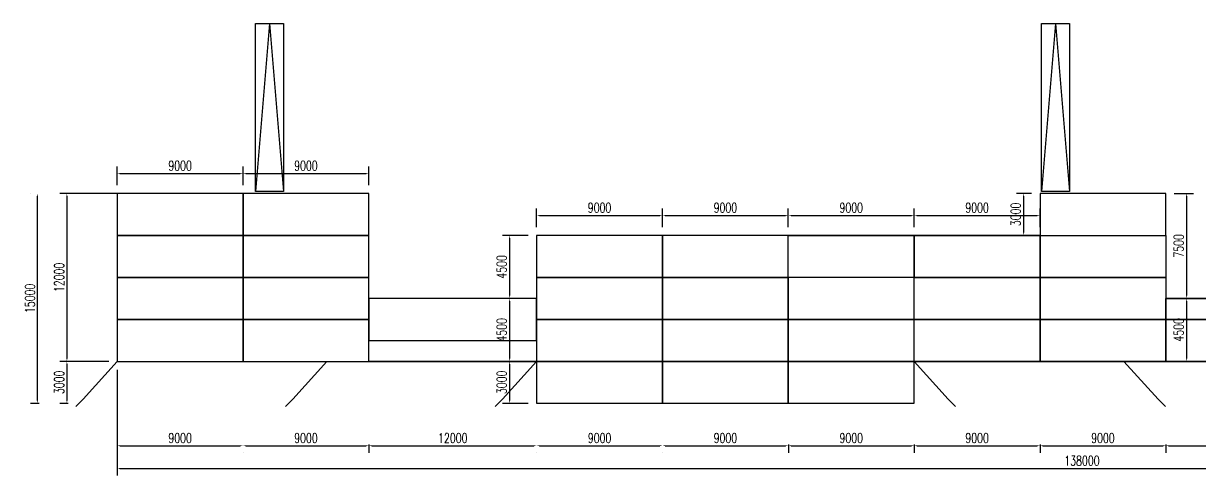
# Model space of a CAD drawing. Header units: millimetres. Extents: x -1825427 to -664413, y 1443096 to 1668257.
# Drawn here: x -820777 to -736672, y 1541769 to 1574063 of the extents above; entities that cross this region are included whole.
import ezdxf

# ---------------------------------------------------------------- set-up
doc = ezdxf.new("R2010")
doc.units = ezdxf.units.MM
doc.header["$LTSCALE"] = 10
doc.layers.get('0').update_dxf_attribs({"linetype": 'CONTINUOUS'})
doc.layers.get('DEFPOINTS').update_dxf_attribs({"linetype": 'CONTINUOUS'})
for name, color, linetype in [('W-bridge approach引桥', 4, 'CONTINUOUS'), ('W-STEEL_FRAME钢架', 3, 'CONTINUOUS'), ('W-WOOD_FLOOR木地板', 30, 'CONTINUOUS'), ('景观-构筑物(需深化）', 214, 'CONTINUOUS')]:
    doc.layers.add(name, color=color, linetype=linetype)
doc.styles.add('STANDARD_T3', font='simplex.shx', dxfattribs={"width": 0.7, "bigfont": 'gbcbig.shx'})
doc.dimstyles.new('W&&200', dxfattribs={"dimtxt": 700, "dimasz": 200, "dimexe": 500, "dimexo": 600, "dimgap": 200, "dimtad": 1, "dimdec": 0, "dimzin": 0, "dimdsep": 46, "dimtxsty": 'STANDARD_T3', "dimcen": 0.09, "dimclrd": 1, "dimclre": 1, "dimclrt": 7, "dimazin": 2, "dimtfac": 1, "dimtdec": 0, "dimtix": 1, "dimtmove": 2, "dimatfit": 3, "dimfxl": 100, "dimtolj": 1, "dimtzin": 0, "dimarcsym": 0})

# ---------------------------------------------------------------- blocks, each defined once
blk = doc.blocks.new('*D2964')
at = {"color": 1, "lineweight": -2, "transparency": 16777216}
for p, q in [((-814078, 1562523), (-814078, 1563854)), ((-805078, 1562523), (-805078, 1563854)), ((-813878, 1563354), (-805278, 1563354))]:
    blk.add_line(p, q, dxfattribs=at)
at = {"color": 1, "transparency": 16777216}
for points in [[(-813878, 1563387), (-813878, 1563321), (-814078, 1563354)], [(-805278, 1563387), (-805278, 1563321), (-805078, 1563354)]]:
    blk.add_solid(points, dxfattribs=at)
at = {"layer": 'DEFPOINTS', "color": 0, "transparency": 16777216}
for p in [(-805078, 1563354), (-814078, 1561923, 1832173828), (-805078, 1561923, 1832173828)]:
    blk.add_point(p, dxfattribs=at)
at = {"color": 7, "transparency": 16777216, "insert": (-809578, 1563904), "char_height": 700, "attachment_point": 5, "style": 'STANDARD_T3'}
blk.add_mtext('\\A1;9000', dxfattribs=at)
blk = doc.blocks.new('*D2931')
at = {"color": 1, "lineweight": -2, "transparency": 16777216}
for p, q in [((-805078, 1562523), (-805078, 1563854)), ((-796078, 1562523), (-796078, 1563854)), ((-804878, 1563354), (-796278, 1563354))]:
    blk.add_line(p, q, dxfattribs=at)
at = {"color": 1, "transparency": 16777216}
for points in [[(-804878, 1563387), (-804878, 1563321), (-805078, 1563354)], [(-796278, 1563387), (-796278, 1563321), (-796078, 1563354)]]:
    blk.add_solid(points, dxfattribs=at)
at = {"layer": 'DEFPOINTS', "color": 0, "transparency": 16777216}
for p in [(-796078, 1563354), (-805078, 1561923, 1832173828), (-796078, 1561923, -1832172)]:
    blk.add_point(p, dxfattribs=at)
at = {"color": 7, "transparency": 16777216, "insert": (-800578, 1563904), "char_height": 700, "attachment_point": 5, "style": 'STANDARD_T3'}
blk.add_mtext('\\A1;9000', dxfattribs=at)
blk = doc.blocks.new('*D2932')
at = {"color": 1, "lineweight": -2, "transparency": 16777216}
for p, q in [((-784078, 1559523), (-784078, 1560852)), ((-783878, 1560352), (-775278, 1560352)), ((-775078, 1559523), (-775078, 1560852))]:
    blk.add_line(p, q, dxfattribs=at)
at = {"color": 1, "transparency": 16777216}
for points in [[(-783878, 1560385), (-783878, 1560319), (-784078, 1560352)], [(-775278, 1560385), (-775278, 1560319), (-775078, 1560352)]]:
    blk.add_solid(points, dxfattribs=at)
at = {"layer": 'DEFPOINTS', "color": 0, "transparency": 16777216}
for p in [(-775078, 1560352), (-784078, 1558923, -1832172), (-775078, 1558923, -1832172)]:
    blk.add_point(p, dxfattribs=at)
at = {"color": 7, "transparency": 16777216, "insert": (-779578, 1560902), "char_height": 700, "attachment_point": 5, "style": 'STANDARD_T3'}
blk.add_mtext('\\A1;9000', dxfattribs=at)
blk = doc.blocks.new('*D2933')
at = {"color": 1, "lineweight": -2, "transparency": 16777216}
for p, q in [((-775078, 1559523), (-775078, 1560852)), ((-774878, 1560352), (-766278, 1560352)), ((-766078, 1559523), (-766078, 1560852))]:
    blk.add_line(p, q, dxfattribs=at)
at = {"color": 1, "transparency": 16777216}
for points in [[(-774878, 1560385), (-774878, 1560319), (-775078, 1560352)], [(-766278, 1560385), (-766278, 1560319), (-766078, 1560352)]]:
    blk.add_solid(points, dxfattribs=at)
at = {"layer": 'DEFPOINTS', "color": 0, "transparency": 16777216}
for p in [(-766078, 1560352), (-775078, 1558923, -1832172), (-766078, 1558923, -1832172)]:
    blk.add_point(p, dxfattribs=at)
at = {"color": 7, "transparency": 16777216, "insert": (-770578, 1560902), "char_height": 700, "attachment_point": 5, "style": 'STANDARD_T3'}
blk.add_mtext('\\A1;9000', dxfattribs=at)
blk = doc.blocks.new('*D2965')
at = {"color": 1, "lineweight": -2, "transparency": 16777216}
for p, q in [((-766078, 1559523), (-766078, 1560852)), ((-765878, 1560352), (-757278, 1560352)), ((-757078, 1559523), (-757078, 1560852))]:
    blk.add_line(p, q, dxfattribs=at)
at = {"color": 1, "transparency": 16777216}
for points in [[(-765878, 1560385), (-765878, 1560319), (-766078, 1560352)], [(-757278, 1560385), (-757278, 1560319), (-757078, 1560352)]]:
    blk.add_solid(points, dxfattribs=at)
at = {"layer": 'DEFPOINTS', "color": 0, "transparency": 16777216}
for p in [(-757078, 1560352), (-766078, 1558923, -1832172), (-757078, 1558923, -1832172)]:
    blk.add_point(p, dxfattribs=at)
at = {"color": 7, "transparency": 16777216, "insert": (-761578, 1560902), "char_height": 700, "attachment_point": 5, "style": 'STANDARD_T3'}
blk.add_mtext('\\A1;9000', dxfattribs=at)
blk = doc.blocks.new('*D2934')
at = {"color": 1, "lineweight": -2, "transparency": 16777216}
for p, q in [((-757078, 1559523), (-757078, 1560852)), ((-756878, 1560352), (-748278, 1560352)), ((-748078, 1559523), (-748078, 1560852))]:
    blk.add_line(p, q, dxfattribs=at)
at = {"color": 1, "transparency": 16777216}
for points in [[(-756878, 1560385), (-756878, 1560319), (-757078, 1560352)], [(-748278, 1560385), (-748278, 1560319), (-748078, 1560352)]]:
    blk.add_solid(points, dxfattribs=at)
at = {"layer": 'DEFPOINTS', "color": 0, "transparency": 16777216}
for p in [(-748078, 1560352), (-757078, 1558923, -1832172), (-748078, 1558923, 1832173828)]:
    blk.add_point(p, dxfattribs=at)
at = {"color": 7, "transparency": 16777216, "insert": (-752578, 1560902), "char_height": 700, "attachment_point": 5, "style": 'STANDARD_T3'}
blk.add_mtext('\\A1;9000', dxfattribs=at)
blk = doc.blocks.new('*D2991')
at = {"layer": 'DEFPOINTS', "color": 0, "transparency": 16777216}
for p in [(-805078, 1561923, 1834006000), (-817677, 1549923), (-814078, 1549923, 1834006000)]:
    blk.add_point(p, dxfattribs=at)
at = {"layer": 'W-WOOD_FLOOR木地板', "color": 1, "lineweight": -2, "transparency": 16777216}
for p, q in [((-805677, 1561923), (-818176, 1561923)), ((-817676, 1561723), (-817676, 1550123)), ((-814677, 1549923), (-818176, 1549923))]:
    blk.add_line(p, q, dxfattribs=at)
at = {"layer": 'W-WOOD_FLOOR木地板', "color": 1, "transparency": 16777216}
for points in [[(-817710, 1561723), (-817643, 1561723), (-817676, 1561923)], [(-817710, 1550123), (-817643, 1550123), (-817676, 1549923)]]:
    blk.add_solid(points, dxfattribs=at)
at = {"layer": 'W-WOOD_FLOOR木地板', "color": 7, "transparency": 16777216, "insert": (-818226, 1555923), "char_height": 700, "attachment_point": 5, "rotation": 89.99999, "style": 'STANDARD_T3'}
blk.add_mtext('\\A1;12000', dxfattribs=at)
blk = doc.blocks.new('*D2987')
at = {"layer": 'DEFPOINTS', "color": 0, "transparency": 16777216}
for p in [(-748078, 1561923, 1834006000), (-749267, 1558923), (-748078, 1558923, 1834006000)]:
    blk.add_point(p, dxfattribs=at)
at = {"layer": 'W-WOOD_FLOOR木地板', "color": 1, "lineweight": -2, "transparency": 16777216}
for p, q in [((-748677, 1561923), (-749767, 1561923)), ((-749267, 1561723), (-749267, 1559123)), ((-748677, 1558923), (-749767, 1558923))]:
    blk.add_line(p, q, dxfattribs=at)
at = {"layer": 'W-WOOD_FLOOR木地板', "color": 1, "transparency": 16777216}
for points in [[(-749300, 1561723), (-749234, 1561723), (-749267, 1561923)], [(-749300, 1559123), (-749234, 1559123), (-749267, 1558923)]]:
    blk.add_solid(points, dxfattribs=at)
at = {"layer": 'W-WOOD_FLOOR木地板', "color": 7, "transparency": 16777216, "insert": (-749817, 1560423), "char_height": 700, "attachment_point": 5, "rotation": 89.99999, "style": 'STANDARD_T3'}
blk.add_mtext('\\A1;3000', dxfattribs=at)
blk = doc.blocks.new('*D2993')
at = {"layer": 'DEFPOINTS', "color": 0, "transparency": 16777216}
for p in [(-814078, 1549923), (-805078, 1549923, 1834006000), (-805078, 1543891)]:
    blk.add_point(p, dxfattribs=at)
at = {"layer": 'W-WOOD_FLOOR木地板', "color": 1, "lineweight": -2, "transparency": 16777216}
for p, q in [((-814077, 1543991), (-814077, 1543391)), ((-813877, 1543891), (-805277, 1543891)), ((-805077, 1543391), (-805077, 1543391))]:
    blk.add_line(p, q, dxfattribs=at)
at = {"layer": 'W-WOOD_FLOOR木地板', "color": 1, "transparency": 16777216}
for points in [[(-813877, 1543924), (-813877, 1543858), (-814077, 1543891)], [(-805277, 1543924), (-805277, 1543858), (-805077, 1543891)]]:
    blk.add_solid(points, dxfattribs=at)
at = {"layer": 'W-WOOD_FLOOR木地板', "color": 7, "transparency": 16777216, "insert": (-809577, 1544441), "char_height": 700, "attachment_point": 5, "rotation": 359.99999, "style": 'STANDARD_T3'}
blk.add_mtext('\\A1;9000', dxfattribs=at)
blk = doc.blocks.new('*D2994')
at = {"layer": 'DEFPOINTS', "color": 0, "transparency": 16777216}
for p in [(-805078, 1549923, 1834006000), (-796078, 1549923), (-796078, 1543891)]:
    blk.add_point(p, dxfattribs=at)
at = {"layer": 'W-WOOD_FLOOR木地板', "color": 1, "lineweight": -2, "transparency": 16777216}
for p, q in [((-805077, 1543391), (-805077, 1543391)), ((-804877, 1543891), (-796277, 1543891)), ((-796077, 1543991), (-796077, 1543391))]:
    blk.add_line(p, q, dxfattribs=at)
at = {"layer": 'W-WOOD_FLOOR木地板', "color": 1, "transparency": 16777216}
for points in [[(-804877, 1543924), (-804877, 1543858), (-805077, 1543891)], [(-796277, 1543924), (-796277, 1543858), (-796077, 1543891)]]:
    blk.add_solid(points, dxfattribs=at)
at = {"layer": 'W-WOOD_FLOOR木地板', "color": 7, "transparency": 16777216, "insert": (-800577, 1544441), "char_height": 700, "attachment_point": 5, "rotation": 359.99999, "style": 'STANDARD_T3'}
blk.add_mtext('\\A1;9000', dxfattribs=at)
blk = doc.blocks.new('*D2995')
at = {"layer": 'DEFPOINTS', "color": 0, "transparency": 16777216}
for p in [(-796078, 1549923), (-784078, 1549923, 1834006000), (-784078, 1543891)]:
    blk.add_point(p, dxfattribs=at)
at = {"layer": 'W-WOOD_FLOOR木地板', "color": 1, "lineweight": -2, "transparency": 16777216}
for p, q in [((-796077, 1543991), (-796077, 1543391)), ((-795877, 1543891), (-784277, 1543891)), ((-784077, 1543391), (-784077, 1543391))]:
    blk.add_line(p, q, dxfattribs=at)
at = {"layer": 'W-WOOD_FLOOR木地板', "color": 1, "transparency": 16777216}
for points in [[(-795877, 1543924), (-795877, 1543858), (-796077, 1543891)], [(-784277, 1543924), (-784277, 1543858), (-784077, 1543891)]]:
    blk.add_solid(points, dxfattribs=at)
at = {"layer": 'W-WOOD_FLOOR木地板', "color": 7, "transparency": 16777216, "insert": (-790077, 1544441), "char_height": 700, "attachment_point": 5, "rotation": 359.99999, "style": 'STANDARD_T3'}
blk.add_mtext('\\A1;12000', dxfattribs=at)
blk = doc.blocks.new('*D2996')
at = {"layer": 'DEFPOINTS', "color": 0, "transparency": 16777216}
for p in [(-784078, 1549923, 1834006000), (-775078, 1546923, 1834006000), (-775078, 1543891)]:
    blk.add_point(p, dxfattribs=at)
at = {"layer": 'W-WOOD_FLOOR木地板', "color": 1, "lineweight": -2, "transparency": 16777216}
for p, q in [((-784077, 1543391), (-784077, 1543391)), ((-783877, 1543891), (-775277, 1543891)), ((-775077, 1543391), (-775077, 1543391))]:
    blk.add_line(p, q, dxfattribs=at)
at = {"layer": 'W-WOOD_FLOOR木地板', "color": 1, "transparency": 16777216}
for points in [[(-783877, 1543924), (-783877, 1543858), (-784077, 1543891)], [(-775277, 1543924), (-775277, 1543858), (-775077, 1543891)]]:
    blk.add_solid(points, dxfattribs=at)
at = {"layer": 'W-WOOD_FLOOR木地板', "color": 7, "transparency": 16777216, "insert": (-779577, 1544441), "char_height": 700, "attachment_point": 5, "rotation": 359.99999, "style": 'STANDARD_T3'}
blk.add_mtext('\\A1;9000', dxfattribs=at)
blk = doc.blocks.new('*D2997')
at = {"layer": 'DEFPOINTS', "color": 0, "transparency": 16777216}
for p in [(-775078, 1546923, 1834006000), (-766078, 1546923), (-766078, 1543891)]:
    blk.add_point(p, dxfattribs=at)
at = {"layer": 'W-WOOD_FLOOR木地板', "color": 1, "lineweight": -2, "transparency": 16777216}
for p, q in [((-775077, 1543391), (-775077, 1543391)), ((-774877, 1543891), (-766277, 1543891)), ((-766077, 1543991), (-766077, 1543391))]:
    blk.add_line(p, q, dxfattribs=at)
at = {"layer": 'W-WOOD_FLOOR木地板', "color": 1, "transparency": 16777216}
for points in [[(-774877, 1543924), (-774877, 1543858), (-775077, 1543891)], [(-766277, 1543924), (-766277, 1543858), (-766077, 1543891)]]:
    blk.add_solid(points, dxfattribs=at)
at = {"layer": 'W-WOOD_FLOOR木地板', "color": 7, "transparency": 16777216, "insert": (-770577, 1544441), "char_height": 700, "attachment_point": 5, "rotation": 359.99999, "style": 'STANDARD_T3'}
blk.add_mtext('\\A1;9000', dxfattribs=at)
blk = doc.blocks.new('*D2998')
at = {"layer": 'DEFPOINTS', "color": 0, "transparency": 16777216}
for p in [(-766078, 1546923), (-757078, 1546923), (-757078, 1543891)]:
    blk.add_point(p, dxfattribs=at)
at = {"layer": 'W-WOOD_FLOOR木地板', "color": 1, "lineweight": -2, "transparency": 16777216}
for p, q in [((-766077, 1543991), (-766077, 1543391)), ((-765877, 1543891), (-757277, 1543891)), ((-757077, 1543991), (-757077, 1543391))]:
    blk.add_line(p, q, dxfattribs=at)
at = {"layer": 'W-WOOD_FLOOR木地板', "color": 1, "transparency": 16777216}
for points in [[(-765877, 1543924), (-765877, 1543858), (-766077, 1543891)], [(-757277, 1543924), (-757277, 1543858), (-757077, 1543891)]]:
    blk.add_solid(points, dxfattribs=at)
at = {"layer": 'W-WOOD_FLOOR木地板', "color": 7, "transparency": 16777216, "insert": (-761577, 1544441), "char_height": 700, "attachment_point": 5, "rotation": 359.99999, "style": 'STANDARD_T3'}
blk.add_mtext('\\A1;9000', dxfattribs=at)
blk = doc.blocks.new('*D2999')
at = {"layer": 'DEFPOINTS', "color": 0, "transparency": 16777216}
for p in [(-748078, 1549923), (-757078, 1546923), (-748078, 1543891)]:
    blk.add_point(p, dxfattribs=at)
at = {"layer": 'W-WOOD_FLOOR木地板', "color": 1, "lineweight": -2, "transparency": 16777216}
for p, q in [((-757077, 1543991), (-757077, 1543391)), ((-756877, 1543891), (-748277, 1543891)), ((-748077, 1543991), (-748077, 1543391))]:
    blk.add_line(p, q, dxfattribs=at)
at = {"layer": 'W-WOOD_FLOOR木地板', "color": 1, "transparency": 16777216}
for points in [[(-756877, 1543924), (-756877, 1543858), (-757077, 1543891)], [(-748277, 1543924), (-748277, 1543858), (-748077, 1543891)]]:
    blk.add_solid(points, dxfattribs=at)
at = {"layer": 'W-WOOD_FLOOR木地板', "color": 7, "transparency": 16777216, "insert": (-752577, 1544441), "char_height": 700, "attachment_point": 5, "rotation": 359.99999, "style": 'STANDARD_T3'}
blk.add_mtext('\\A1;9000', dxfattribs=at)
blk = doc.blocks.new('*D3000')
at = {"layer": 'DEFPOINTS', "color": 0, "transparency": 16777216}
for p in [(-748078, 1549923), (-739078, 1549923), (-739078, 1543891)]:
    blk.add_point(p, dxfattribs=at)
at = {"layer": 'W-WOOD_FLOOR木地板', "color": 1, "lineweight": -2, "transparency": 16777216}
for p, q in [((-748077, 1543991), (-748077, 1543391)), ((-747877, 1543891), (-739277, 1543891)), ((-739077, 1543991), (-739077, 1543391))]:
    blk.add_line(p, q, dxfattribs=at)
at = {"layer": 'W-WOOD_FLOOR木地板', "color": 1, "transparency": 16777216}
for points in [[(-747877, 1543924), (-747877, 1543858), (-748077, 1543891)], [(-739277, 1543924), (-739277, 1543858), (-739077, 1543891)]]:
    blk.add_solid(points, dxfattribs=at)
at = {"layer": 'W-WOOD_FLOOR木地板', "color": 7, "transparency": 16777216, "insert": (-743577, 1544441), "char_height": 700, "attachment_point": 5, "rotation": 359.99999, "style": 'STANDARD_T3'}
blk.add_mtext('\\A1;9000', dxfattribs=at)
blk = doc.blocks.new('*D3001')
at = {"layer": 'DEFPOINTS', "color": 0, "transparency": 16777216}
for p in [(-739078, 1549923), (-730078, 1549923, 5502018000), (-730078, 1543891)]:
    blk.add_point(p, dxfattribs=at)
at = {"layer": 'W-WOOD_FLOOR木地板', "color": 1, "lineweight": -2, "transparency": 16777216}
for p, q in [((-739077, 1543991), (-739077, 1543391)), ((-738877, 1543891), (-730277, 1543891)), ((-730077, 1543391), (-730077, 1543391))]:
    blk.add_line(p, q, dxfattribs=at)
at = {"layer": 'W-WOOD_FLOOR木地板', "color": 1, "transparency": 16777216}
for points in [[(-738877, 1543924), (-738877, 1543858), (-739077, 1543891)], [(-730277, 1543924), (-730277, 1543858), (-730077, 1543891)]]:
    blk.add_solid(points, dxfattribs=at)
at = {"layer": 'W-WOOD_FLOOR木地板', "color": 7, "transparency": 16777216, "insert": (-734577, 1544441), "char_height": 700, "attachment_point": 5, "rotation": 359.99999, "style": 'STANDARD_T3'}
blk.add_mtext('\\A1;9000', dxfattribs=at)
blk = doc.blocks.new('*D3008')
at = {"layer": 'DEFPOINTS', "color": 0, "transparency": 16777216}
for p in [(-814078, 1549923), (-676078, 1546923), (-676078, 1542269)]:
    blk.add_point(p, dxfattribs=at)
at = {"layer": 'W-WOOD_FLOOR木地板', "color": 1, "lineweight": -2, "transparency": 16777216}
for p, q in [((-814077, 1549323), (-814077, 1541769)), ((-676077, 1546323), (-676077, 1541769)), ((-813877, 1542269), (-676277, 1542269))]:
    blk.add_line(p, q, dxfattribs=at)
at = {"layer": 'W-WOOD_FLOOR木地板', "color": 1, "transparency": 16777216}
for points in [[(-813877, 1542302), (-813877, 1542235), (-814077, 1542269)], [(-676277, 1542302), (-676277, 1542235), (-676077, 1542269)]]:
    blk.add_solid(points, dxfattribs=at)
at = {"layer": 'W-WOOD_FLOOR木地板', "color": 7, "transparency": 16777216, "insert": (-745077, 1542819), "char_height": 700, "attachment_point": 5, "rotation": 359.99999, "style": 'STANDARD_T3'}
blk.add_mtext('\\A1;138000', dxfattribs=at)
blk = doc.blocks.new('*D3009')
at = {"layer": 'DEFPOINTS', "color": 0, "transparency": 16777216}
for p in [(-814078, 1549923, 1834006000), (-817677, 1546923), (-784078, 1546923)]:
    blk.add_point(p, dxfattribs=at)
at = {"layer": 'W-WOOD_FLOOR木地板', "color": 1, "lineweight": -2, "transparency": 16777216}
for p, q in [((-818176, 1549923), (-818176, 1549923)), ((-817676, 1549723), (-817676, 1547123)), ((-817576, 1546923), (-818176, 1546923))]:
    blk.add_line(p, q, dxfattribs=at)
at = {"layer": 'W-WOOD_FLOOR木地板', "color": 1, "transparency": 16777216}
for points in [[(-817710, 1549723), (-817643, 1549723), (-817676, 1549923)], [(-817710, 1547123), (-817643, 1547123), (-817676, 1546923)]]:
    blk.add_solid(points, dxfattribs=at)
at = {"layer": 'W-WOOD_FLOOR木地板', "color": 7, "transparency": 16777216, "insert": (-818226, 1548423), "char_height": 700, "attachment_point": 5, "rotation": 89.99999, "style": 'STANDARD_T3'}
blk.add_mtext('\\A1;3000', dxfattribs=at)
blk = doc.blocks.new('*D3010')
at = {"layer": 'DEFPOINTS', "color": 0, "transparency": 16777216}
for p in [(-819768, 1561923), (-814078, 1561923, 1834006000), (-784078, 1546923)]:
    blk.add_point(p, dxfattribs=at)
at = {"layer": 'W-WOOD_FLOOR木地板', "color": 1, "lineweight": -2, "transparency": 16777216}
for p, q in [((-820268, 1561923), (-820268, 1561923)), ((-819768, 1547123), (-819768, 1561723)), ((-819668, 1546923), (-820268, 1546923))]:
    blk.add_line(p, q, dxfattribs=at)
at = {"layer": 'W-WOOD_FLOOR木地板', "color": 1, "transparency": 16777216}
for points in [[(-819801, 1561723), (-819734, 1561723), (-819768, 1561923)], [(-819801, 1547123), (-819734, 1547123), (-819768, 1546923)]]:
    blk.add_solid(points, dxfattribs=at)
at = {"layer": 'W-WOOD_FLOOR木地板', "color": 7, "transparency": 16777216, "insert": (-820318, 1554423), "char_height": 700, "attachment_point": 5, "rotation": 89.99999, "style": 'STANDARD_T3'}
blk.add_mtext('\\A1;15000', dxfattribs=at)
blk = doc.blocks.new('*D3011')
at = {"layer": 'DEFPOINTS', "color": 0, "transparency": 16777216}
for p in [(-784078, 1558923), (-786032, 1554423), (-784078, 1554423)]:
    blk.add_point(p, dxfattribs=at)
at = {"layer": 'W-WOOD_FLOOR木地板', "color": 1, "lineweight": -2, "transparency": 16777216}
for p, q in [((-784677, 1558923), (-786531, 1558923)), ((-786031, 1558723), (-786031, 1554623)), ((-784677, 1554423), (-786531, 1554423))]:
    blk.add_line(p, q, dxfattribs=at)
at = {"layer": 'W-WOOD_FLOOR木地板', "color": 1, "transparency": 16777216}
for points in [[(-786065, 1558723), (-785998, 1558723), (-786031, 1558923)], [(-786065, 1554623), (-785998, 1554623), (-786031, 1554423)]]:
    blk.add_solid(points, dxfattribs=at)
at = {"layer": 'W-WOOD_FLOOR木地板', "color": 7, "transparency": 16777216, "insert": (-786581, 1556673), "char_height": 700, "attachment_point": 5, "rotation": 89.99999, "style": 'STANDARD_T3'}
blk.add_mtext('\\A1;4500', dxfattribs=at)
blk = doc.blocks.new('*D2989')
at = {"layer": 'DEFPOINTS', "color": 0, "transparency": 16777216}
for p in [(-784078, 1554423), (-786032, 1549923), (-784078, 1549923, 1834006000)]:
    blk.add_point(p, dxfattribs=at)
at = {"layer": 'W-WOOD_FLOOR木地板', "color": 1, "lineweight": -2, "transparency": 16777216}
for p, q in [((-784677, 1554423), (-786531, 1554423)), ((-786031, 1554223), (-786031, 1550123)), ((-784677, 1549923), (-786531, 1549923))]:
    blk.add_line(p, q, dxfattribs=at)
at = {"layer": 'W-WOOD_FLOOR木地板', "color": 1, "transparency": 16777216}
for points in [[(-786065, 1554223), (-785998, 1554223), (-786031, 1554423)], [(-786065, 1550123), (-785998, 1550123), (-786031, 1549923)]]:
    blk.add_solid(points, dxfattribs=at)
at = {"layer": 'W-WOOD_FLOOR木地板', "color": 7, "transparency": 16777216, "insert": (-786581, 1552173), "char_height": 700, "attachment_point": 5, "rotation": 89.99999, "style": 'STANDARD_T3'}
blk.add_mtext('\\A1;4500', dxfattribs=at)
blk = doc.blocks.new('*D2990')
at = {"layer": 'DEFPOINTS', "color": 0, "transparency": 16777216}
for p in [(-784078, 1549923, 1834006000), (-786032, 1546923), (-784078, 1546923)]:
    blk.add_point(p, dxfattribs=at)
at = {"layer": 'W-WOOD_FLOOR木地板', "color": 1, "lineweight": -2, "transparency": 16777216}
for p, q in [((-784677, 1549923), (-786531, 1549923)), ((-786031, 1549723), (-786031, 1547123)), ((-784677, 1546923), (-786531, 1546923))]:
    blk.add_line(p, q, dxfattribs=at)
at = {"layer": 'W-WOOD_FLOOR木地板', "color": 1, "transparency": 16777216}
for points in [[(-786065, 1549723), (-785998, 1549723), (-786031, 1549923)], [(-786065, 1547123), (-785998, 1547123), (-786031, 1546923)]]:
    blk.add_solid(points, dxfattribs=at)
at = {"layer": 'W-WOOD_FLOOR木地板', "color": 7, "transparency": 16777216, "insert": (-786581, 1548423), "char_height": 700, "attachment_point": 5, "rotation": 89.99999, "style": 'STANDARD_T3'}
blk.add_mtext('\\A1;3000', dxfattribs=at)
blk = doc.blocks.new('*D3012')
at = {"layer": 'DEFPOINTS', "color": 0, "transparency": 16777216}
for p in [(-739078, 1561923, 1834006000), (-739078, 1554423, 1834006000), (-737610, 1554423)]:
    blk.add_point(p, dxfattribs=at)
at = {"layer": 'W-WOOD_FLOOR木地板', "color": 1, "lineweight": -2, "transparency": 16777216}
for p, q in [((-738477, 1561923), (-737110, 1561923)), ((-737610, 1561723), (-737610, 1554623)), ((-738477, 1554423), (-737110, 1554423))]:
    blk.add_line(p, q, dxfattribs=at)
at = {"layer": 'W-WOOD_FLOOR木地板', "color": 1, "transparency": 16777216}
for points in [[(-737643, 1561723), (-737576, 1561723), (-737610, 1561923)], [(-737643, 1554623), (-737576, 1554623), (-737610, 1554423)]]:
    blk.add_solid(points, dxfattribs=at)
at = {"layer": 'W-WOOD_FLOOR木地板', "color": 7, "transparency": 16777216, "insert": (-738160, 1558173), "char_height": 700, "attachment_point": 5, "rotation": 89.99999, "style": 'STANDARD_T3'}
blk.add_mtext('\\A1;7500', dxfattribs=at)
blk = doc.blocks.new('*D3013')
at = {"layer": 'DEFPOINTS', "color": 0, "transparency": 16777216}
for p in [(-739078, 1554423, 1834006000), (-739078, 1549923, 5502018000), (-737610, 1549923)]:
    blk.add_point(p, dxfattribs=at)
at = {"layer": 'W-WOOD_FLOOR木地板', "color": 1, "lineweight": -2, "transparency": 16777216}
for p, q in [((-738477, 1554423), (-737110, 1554423)), ((-737610, 1554223), (-737610, 1550123)), ((-738477, 1549923), (-737110, 1549923))]:
    blk.add_line(p, q, dxfattribs=at)
at = {"layer": 'W-WOOD_FLOOR木地板', "color": 1, "transparency": 16777216}
for points in [[(-737643, 1554223), (-737576, 1554223), (-737610, 1554423)], [(-737643, 1550123), (-737576, 1550123), (-737610, 1549923)]]:
    blk.add_solid(points, dxfattribs=at)
at = {"layer": 'W-WOOD_FLOOR木地板', "color": 7, "transparency": 16777216, "insert": (-738160, 1552173), "char_height": 700, "attachment_point": 5, "rotation": 89.99999, "style": 'STANDARD_T3'}
blk.add_mtext('\\A1;4500', dxfattribs=at)
blk = doc.blocks.new('mz')
blk.add_line((-3374, 1365), (-4060, 1670))
at = {"layer": 'DEFPOINTS', "color": 0}
blk.add_lwpolyline([(0, 0), (-3374, 1365)], dxfattribs=at)

msp = doc.modelspace()

# ---------------------------------------------------------------- linework, layer by layer
at = {"layer": 'W-bridge approach引桥'}
for p, q in [((-804177.6, 1574063.3, 1832173828), (-802177.6, 1574063.3, 1832173828)), ((-804177.6, 1562063.3, 1832173828), (-804177.6, 1574063.3, 1832173828)), ((-803177.6, 1574063.3, 1832173828), (-804177.6, 1562063.3, 1832173828)), ((-803177.6, 1574063.3, 1832173828), (-802177.6, 1562063.3, 1832173828)), ((-802177.6, 1574063.3, 1832173828), (-802177.6, 1562063.3, 1832173828)), ((-747970.8, 1574063.3, 1832173828), (-745970.8, 1574063.3, 1832173828)), ((-747970.8, 1562063.3, 1832173828), (-747970.8, 1574063.3, 1832173828)), ((-746970.8, 1574063.3, 1832173828), (-747970.8, 1562063.3, 1832173828)), ((-746970.8, 1574063.3, 1832173828), (-745970.8, 1562063.3, 1832173828)), ((-745970.8, 1574063.3, 1832173828), (-745970.8, 1562063.3, 1832173828)), ((-802177.6, 1562063.3, 1832173828), (-804177.6, 1562063.3, 1832173828)), ((-745970.8, 1562063.3, 1832173828), (-747970.8, 1562063.3, 1832173828))]:
    msp.add_line(p, q, dxfattribs=at)
at = {"layer": 'W-STEEL_FRAME钢架', "linetype": 'ByBlock'}
for p, q in [((-805077.6, 1561923.3, 1832173828), (-814077.6, 1561923.3, 1832173828)), ((-814077.6, 1561923.3, 1832173828), (-814077.6, 1558923.3, 1832173828)), ((-796077.6, 1561923.3, 1832173828), (-805077.6, 1561923.3, 1832173828)), ((-805077.6, 1561923.3, 1832173828), (-805077.6, 1558923.3, 1832173828)), ((-805077.6, 1558923.3, 1832173828), (-805077.6, 1561923.3, 1832173828)), ((-796077.6, 1558923.3, 1832173828), (-796077.6, 1561923.3, 1832173828)), ((-739077.6, 1561923.3, 1832173828), (-748077.6, 1561923.3, 1832173828)), ((-748077.6, 1561923.3, 1832173828), (-748077.6, 1558923.3, 1832173828)), ((-739077.6, 1558923.3, 1832173828), (-739077.6, 1561923.3, 1832173828)), ((-814077.6, 1558923.3, 1832173828), (-805077.6, 1558923.3, 1832173828)), ((-805077.6, 1558923.3, 1832173828), (-814077.6, 1558923.3, 1832173828)), ((-814077.6, 1558923.3, 1832173828), (-814077.6, 1555923.3, 1832173828)), ((-805077.6, 1558923.3, 1832173828), (-796077.6, 1558923.3, 1832173828)), ((-796077.6, 1558923.3, 1832173828), (-805077.6, 1558923.3, 1832173828)), ((-805077.6, 1558923.3, 1832173828), (-805077.6, 1555923.3, 1832173828)), ((-805077.6, 1555923.3, 1832173828), (-805077.6, 1558923.3, 1832173828)), ((-796077.6, 1555923.3, 1832173828), (-796077.6, 1558923.3, 1832173828)), ((-775077.6, 1558923.3, -1832172), (-784077.6, 1558923.3, -1832172)), ((-784077.6, 1558923.3, -1832172), (-784077.6, 1555923.3, -1832172)), ((-766077.6, 1558923.3, -1832172), (-775077.6, 1558923.3, -1832172)), ((-775077.6, 1558923.3, -1832172), (-775077.6, 1555923.3, -1832172)), ((-775077.6, 1555923.3, -1832172), (-775077.6, 1558923.3, -1832172)), ((-766077.6, 1555923.3, -1832172), (-766077.6, 1558923.3, -1832172)), ((-766077.6, 1558923.3, -1832172), (-757077.6, 1558923.3, -1832172)), ((-766077.6, 1555923.3, -1832172), (-766077.6, 1558923.3, -1832172)), ((-757077.6, 1558923.3, -1832172), (-748077.6, 1558923.3, -1832172)), ((-757077.6, 1555923.3, -1832172), (-757077.6, 1558923.3, -1832172)), ((-757077.6, 1558923.3, -1832172), (-757077.6, 1555923.3, -1832172)), ((-748077.6, 1558923.3, 1832173828), (-739077.6, 1558923.3, 1832173828)), ((-748077.6, 1558923.3, 1832173828), (-739077.6, 1558923.3, 1832173828)), ((-748077.6, 1555923.3, 1832173828), (-748077.6, 1558923.3, 1832173828)), ((-748077.6, 1558923.3, -1832172), (-748077.6, 1555923.3, -1832172)), ((-739077.6, 1558923.3, 1832173828), (-739077.6, 1555923.3, 1832173828)), ((-814077.6, 1555923.3, 1832173828), (-805077.6, 1555923.3, 1832173828)), ((-805077.6, 1555923.3, 1832173828), (-814077.6, 1555923.3, 1832173828)), ((-814077.6, 1555923.3, 1832173828), (-814077.6, 1552923.3, 1832173828)), ((-805077.6, 1555923.3, 1832173828), (-796077.6, 1555923.3, 1832173828)), ((-796077.6, 1555923.3, 1832173828), (-805077.6, 1555923.3, 1832173828)), ((-805077.6, 1555923.3, 1832173828), (-805077.6, 1552923.3, 1832173828)), ((-805077.6, 1552923.3, 1832173828), (-805077.6, 1555923.3, 1832173828)), ((-796077.6, 1552923.3, 1832173828), (-796077.6, 1555923.3, 1832173828)), ((-784077.6, 1555923.3, -1832172), (-775077.6, 1555923.3, -1832172)), ((-775077.6, 1555923.3, -1832172), (-784077.6, 1555923.3, -1832172)), ((-784077.6, 1555923.3, -1832172), (-784077.6, 1552923.3, -1832172)), ((-775077.6, 1555923.3, -1832172), (-766077.6, 1555923.3, -1832172)), ((-766077.6, 1555923.3, -1832172), (-775077.6, 1555923.3, -1832172)), ((-775077.6, 1555923.3, -1832172), (-775077.6, 1552923.3, -1832172)), ((-775077.6, 1552923.3, -1832172), (-775077.6, 1555923.3, -1832172)), ((-766077.6, 1552923.3, -1832172), (-766077.6, 1555923.3, -1832172)), ((-757077.6, 1555923.3, 1832173828), (-766077.6, 1555923.3, 1832173828)), ((-766077.6, 1555923.3, 1832173828), (-766077.6, 1552923.3, 1832173828)), ((-757077.6, 1555923.3, -1832172), (-766077.6, 1555923.3, -1832172)), ((-757077.6, 1552923.3, 1832173828), (-757077.6, 1555923.3, 1832173828)), ((-757077.6, 1555923.3, -1832172), (-748077.6, 1555923.3, -1832172)), ((-757077.6, 1552923.3, -1832172), (-757077.6, 1555923.3, -1832172)), ((-748077.6, 1555923.3, -1832172), (-757077.6, 1555923.3, -1832172)), ((-748077.6, 1555923.3, 1832173828), (-739077.6, 1555923.3, 1832173828)), ((-748077.6, 1552923.3, 1832173828), (-748077.6, 1555923.3, 1832173828)), ((-739077.6, 1555923.3, 1832173828), (-748077.6, 1555923.3, 1832173828)), ((-748077.6, 1555923.3, -1832172), (-748077.6, 1552923.3, -1832172)), ((-739077.6, 1555923.3, 1832173828), (-739077.6, 1552923.3, 1832173828)), ((-784077.6, 1554423.3, 1832173828), (-796077.6, 1554423.3, 1832173828)), ((-796077.6, 1554423.3, 1832173828), (-796077.6, 1551423.3, 1832173828)), ((-784077.6, 1551423.3, 1832173828), (-784077.6, 1554423.3, 1832173828)), ((-739077.6, 1554423.3, 3666179828), (-730077.6, 1554423.3, 3666179828)), ((-739077.6, 1552923.3, 3666179828), (-739077.6, 1554423.3, 3666179828)), ((-814077.6, 1552923.3, 1832173828), (-805077.6, 1552923.3, 1832173828)), ((-805077.6, 1552923.3, 1832173828), (-814077.6, 1552923.3, 1832173828)), ((-814077.6, 1552923.3, 1832173828), (-814077.6, 1549923.3, 1832173828)), ((-805077.6, 1552923.3, 1832173828), (-796077.6, 1552923.3, 1832173828)), ((-796077.6, 1552923.3, 1832173828), (-805077.6, 1552923.3, 1832173828)), ((-805077.6, 1552923.3, 1832173828), (-805077.6, 1549923.3, 1832173828)), ((-805077.6, 1549923.3, 1832173828), (-805077.6, 1552923.3, 1832173828)), ((-796077.6, 1549923.3, 1832173828), (-796077.6, 1552923.3, 1832173828)), ((-775077.6, 1552923.3, 1832173828), (-784077.6, 1552923.3, 1832173828)), ((-784077.6, 1552923.3, 1832173828), (-784077.6, 1549923.3, 1832173828)), ((-784077.6, 1552923.3, -1832172), (-775077.6, 1552923.3, -1832172)), ((-775077.6, 1549923.3, 1832173828), (-775077.6, 1552923.3, 1832173828)), ((-775077.6, 1552923.3, -1832172), (-766077.6, 1552923.3, -1832172)), ((-766077.6, 1552923.3, 1832173828), (-775077.6, 1552923.3, 1832173828)), ((-775077.6, 1552923.3, 1832173828), (-775077.6, 1549923.3, 1832173828)), ((-766077.6, 1549923.3, 1832173828), (-766077.6, 1552923.3, 1832173828)), ((-766077.6, 1552923.3, 1832173828), (-757077.6, 1552923.3, 1832173828)), ((-757077.6, 1552923.3, -1832172), (-766077.6, 1552923.3, -1832172)), ((-766077.6, 1552923.3, -1832172), (-766077.6, 1549923.3, -1832172)), ((-748077.6, 1552923.3, -1832172), (-757077.6, 1552923.3, -1832172)), ((-757077.6, 1549923.3, -1832172), (-757077.6, 1552923.3, -1832172)), ((-757077.6, 1552923.3, -1832172), (-748077.6, 1552923.3, -1832172)), ((-757077.6, 1549923.3, -1832172), (-757077.6, 1552923.3, -1832172)), ((-739077.6, 1552923.3, 1832173828), (-748077.6, 1552923.3, 1832173828)), ((-748077.6, 1552923.3, 1832173828), (-739077.6, 1552923.3, 1832173828)), ((-748077.6, 1549923.3, 1832173828), (-748077.6, 1552923.3, 1832173828)), ((-748077.6, 1552923.3, -1832172), (-748077.6, 1549923.3, -1832172)), ((-730077.6, 1552923.3, 3666179828), (-739077.6, 1552923.3, 3666179828)), ((-739077.6, 1552923.3, 5500185828), (-730077.6, 1552923.3, 5500185828)), ((-739077.6, 1549923.3, 5500185828), (-739077.6, 1552923.3, 5500185828)), ((-739077.6, 1552923.3, 1832173828), (-739077.6, 1549923.3, 1832173828)), ((-796077.6, 1551423.3, 1832173828), (-784077.6, 1551423.3, 1832173828)), ((-796077.6, 1551423.3, 1832173828), (-784077.6, 1551423.3, 1832173828)), ((-796077.6, 1549923.3, 1832173828), (-796077.6, 1551423.3, 1832173828)), ((-784077.6, 1551423.3, 1832173828), (-784077.6, 1549923.3, 1832173828)), ((-814077.6, 1549923.3, 1832173828), (-805077.6, 1549923.3, 1832173828)), ((-805077.6, 1549923.3, 1832173828), (-796077.6, 1549923.3, 1832173828)), ((-784077.6, 1549923.3, 1832173828), (-796077.6, 1549923.3, 1832173828)), ((-784077.6, 1549923.3, 1832173828), (-775077.6, 1549923.3, 1832173828)), ((-775077.6, 1549923.3, 1832173828), (-784077.6, 1549923.3, 1832173828)), ((-784077.6, 1549923.3, 1832173828), (-784077.6, 1546923.3, 1832173828)), ((-766077.6, 1549923.3, 1832173828), (-775077.6, 1549923.3, 1832173828)), ((-775077.6, 1549923.3, 1832173828), (-775077.6, 1546923.3, 1832173828)), ((-775077.6, 1546923.3, 1832173828), (-775077.6, 1549923.3, 1832173828)), ((-775077.6, 1549923.3, 1832173828), (-766077.6, 1549923.3, 1832173828)), ((-766077.6, 1546923.3, 1832173828), (-766077.6, 1549923.3, 1832173828)), ((-766077.6, 1549923.3, -1832172), (-757077.6, 1549923.3, -1832172)), ((-757077.6, 1549923.3, -1832172), (-766077.6, 1549923.3, -1832172)), ((-766077.6, 1549923.3, -1832172), (-766077.6, 1546923.3, -1832172)), ((-748077.6, 1549923.3, -1832172), (-757077.6, 1549923.3, -1832172)), ((-739077.6, 1549923.3, 1832173828), (-748077.6, 1549923.3, 1832173828)), ((-730077.6, 1549923.3, 5500185828), (-739077.6, 1549923.3, 5500185828)), ((-784077.6, 1546923.3, 1832173828), (-775077.6, 1546923.3, 1832173828)), ((-775077.6, 1546923.3, 1832173828), (-766077.6, 1546923.3, 1832173828)), ((-766077.6, 1546923.3, -1832172), (-757077.6, 1546923.3, -1832172))]:
    msp.add_line(p, q, dxfattribs=at)
at = {"layer": 'W-WOOD_FLOOR木地板'}
for p, q in [((-814077.6, 1561923.3, -1832172), (-814077.6, 1549923.3, -1832172)), ((-775077.6, 1558923.3, -1832172), (-784077.6, 1558923.3, -1832172)), ((-784077.6, 1558923.3, -1832172), (-784077.6, 1554423.3, -1832172)), ((-748077.6, 1558923.3, -1832172), (-766077.6, 1558923.3, -1832172)), ((-730077.6, 1554423.3, -1832172), (-739077.6, 1554423.3, -1832172)), ((-796077.6, 1549923.3, -1832172), (-784077.6, 1549923.3, -1832172)), ((-757077.6, 1549923.3, -1832172), (-721077.6, 1549923.3, -1832172))]:
    msp.add_line(p, q, dxfattribs=at)
at = {"layer": 'W-WOOD_FLOOR木地板', "color": 3}
msp.add_line((-757077.6, 1546923.3, -1832172), (-757077.6, 1549923.3, 1832173828), dxfattribs=at)
at = {"layer": '景观-构筑物(需深化）', "linetype": 'ByBlock'}
for p, q in [((-766077.6, 1558923.3, -1832172), (-775077.6, 1558923.3, -1832172)), ((-775077.6, 1558923.3, -1832172), (-775077.6, 1554423.3, -1832172)), ((-766077.6, 1554423.3, -1832172), (-766077.6, 1558923.3, -1832172))]:
    msp.add_line(p, q, dxfattribs=at)

# ---------------------------------------------------------------- block references
at = {"zscale": 1000, "rotation": 69.8769084782408}
for p in [(-814077.6, 1549923.3, 1832173828), (-799077.6, 1549923.3, 1832173828), (-784077.6, 1549923.3, 1832173828)]:
    msp.add_blockref('mz', p, dxfattribs=at)
at = {"extrusion": (0, 0, -1), "zscale": -1000, "rotation": 69.87692992394132}
for p in [(757077.6, 1549923.3, -1832173828), (742077.6, 1549923.3, -1832173828)]:
    msp.add_blockref('mz', p, dxfattribs=at)

# ---------------------------------------------------------------- dimensions: what is measured, and where the dimension line sits
for base, p1, p2, picture, middle in [((-805077.6, 1563354.1), (-814077.6, 1561923.3, 1832173828), (-805077.6, 1561923.3, 1832173828), '*D2964', (-809577.6, 1563904.1)), ((-796077.6, 1563354.1), (-805077.6, 1561923.3, 1832173828), (-796077.6, 1561923.3, -1832172), '*D2931', (-800577.6, 1563904.1)), ((-775077.6, 1560352.1), (-784077.6, 1558923.3, -1832172), (-775077.6, 1558923.3, -1832172), '*D2932', (-779577.6, 1560902.1)), ((-766077.6, 1560352.1), (-775077.6, 1558923.3, -1832172), (-766077.6, 1558923.3, -1832172), '*D2933', (-770577.6, 1560902.1)), ((-757077.6, 1560352.1), (-766077.6, 1558923.3, -1832172), (-757077.6, 1558923.3, -1832172), '*D2965', (-761577.6, 1560902.1)), ((-748077.6, 1560352.1), (-757077.6, 1558923.3, -1832172), (-748077.6, 1558923.3, 1832173828), '*D2934', (-752577.6, 1560902.1))]:
    dim = msp.add_linear_dim(base=base, p1=p1, p2=p2, dimstyle='W&&200')
    dim.commit()
    dim.dimension.update_dxf_attribs({"geometry": picture, "text_midpoint": middle})
at = {"layer": 'W-WOOD_FLOOR木地板'}
for base, p1, p2, angle, picture, middle in [((-819768, 1561923.3, -1832172), (-784077.6, 1546923.3, -1832172), (-814077.6, 1561923.3, 1832173828), 89.999989, '*D3010', (-820318, 1554423.3, -1832172)), ((-817676.6, 1546923.3, -1832172), (-814077.6, 1549923.3, 1832173828), (-784077.6, 1546923.3, -1832172), 89.999989, '*D3009', (-818226.6, 1548423.3, -1832172)), ((-805077.6, 1543890.8, -1832172), (-814077.6, 1549923.3, -1832172), (-805077.6, 1549923.3, 1832173828), 359.999989, '*D2993', (-809577.6, 1544440.8, -1832172)), ((-796077.6, 1543890.8, -1832172), (-805077.6, 1549923.3, 1832173828), (-796077.6, 1549923.3, -1832172), 359.999989, '*D2994', (-800577.6, 1544440.8, -1832172)), ((-784077.6, 1543890.8, -1832172), (-796077.6, 1549923.3, -1832172), (-784077.6, 1549923.3, 1832173828), 359.999989, '*D2995', (-790077.6, 1544440.8, -1832172)), ((-775077.6, 1543890.8, -1832172), (-784077.6, 1549923.3, 1832173828), (-775077.6, 1546923.3, 1832173828), 359.999989, '*D2996', (-779577.6, 1544440.8, -1832172)), ((-748077.6, 1543890.8, -1832172), (-757077.6, 1546923.3, -1832172), (-748077.6, 1549923.3, -1832172), 359.999989, '*D2999', (-752577.6, 1544440.8, -1832172)), ((-739077.6, 1543890.8, -1832172), (-748077.6, 1549923.3, -1832172), (-739077.6, 1549923.3, -1832172), 359.999989, '*D3000', (-743577.6, 1544440.8, -1832172)), ((-730077.6, 1543890.8, -1832172), (-739077.6, 1549923.3, -1832172), (-730077.6, 1549923.3, 5500185828), 359.999989, '*D3001', (-734577.6, 1544440.8, -1832172)), ((-766077.6, 1543890.8, -1832172), (-775077.6, 1546923.3, 1832173828), (-766077.6, 1546923.3, -1832172), 359.999989, '*D2997', (-770577.6, 1544440.8, -1832172)), ((-757077.6, 1543890.8, -1832172), (-766077.6, 1546923.3, -1832172), (-757077.6, 1546923.3, -1832172), 359.999989, '*D2998', (-761577.6, 1544440.8, -1832172))]:
    dim = msp.add_linear_dim(base=base, p1=p1, p2=p2, angle=angle, dimstyle='W&&200', override={"dimfxlon": 1}, dxfattribs=at)
    dim.commit()
    dim.dimension.update_dxf_attribs({"geometry": picture, "text_midpoint": middle})
for base, p1, p2, angle, picture, middle in [((-817676.6, 1549923.3, -1832172), (-805077.6, 1561923.3, 1832173828), (-814077.6, 1549923.3, 1832173828), 89.999989, '*D2991', (-818226.6, 1555923.3, -1832172)), ((-749267.3, 1558923.3, -1832172), (-748077.6, 1561923.3, 1832173828), (-748077.6, 1558923.3, 1832173828), 89.999989, '*D2987', (-749817.3, 1560423.3, -1832172)), ((-737610, 1554423.3, -1832172), (-739077.6, 1561923.3, 1832173828), (-739077.6, 1554423.3, 1832173828), 89.999989, '*D3012', (-738160, 1558173.3, -1832172)), ((-786031.5, 1554423.3, -1832172), (-784077.6, 1558923.3, -1832172), (-784077.6, 1554423.3, -1832172), 89.999989, '*D3011', (-786581.5, 1556673.3, -1832172)), ((-786031.5, 1549923.3, -1832172), (-784077.6, 1554423.3, -1832172), (-784077.6, 1549923.3, 1832173828), 89.999989, '*D2989', (-786581.5, 1552173.3, -1832172)), ((-737610, 1549923.3, -1832172), (-739077.6, 1554423.3, 1832173828), (-739077.6, 1549923.3, 5500185828), 89.999989, '*D3013', (-738160, 1552173.3, -1832172)), ((-676077.6, 1542268.6, -1832172), (-814077.6, 1549923.3, -1832172), (-676077.6, 1546923.3, -1832172), 359.999989, '*D3008', (-745077.6, 1542818.6, -1832172)), ((-786031.5, 1546923.3, -1832172), (-784077.6, 1549923.3, 1832173828), (-784077.6, 1546923.3, -1832172), 89.999989, '*D2990', (-786581.5, 1548423.3, -1832172))]:
    dim = msp.add_linear_dim(base=base, p1=p1, p2=p2, angle=angle, dimstyle='W&&200', dxfattribs=at)
    dim.commit()
    dim.dimension.update_dxf_attribs({"geometry": picture, "text_midpoint": middle})

doc.saveas('drawing.dxf')
